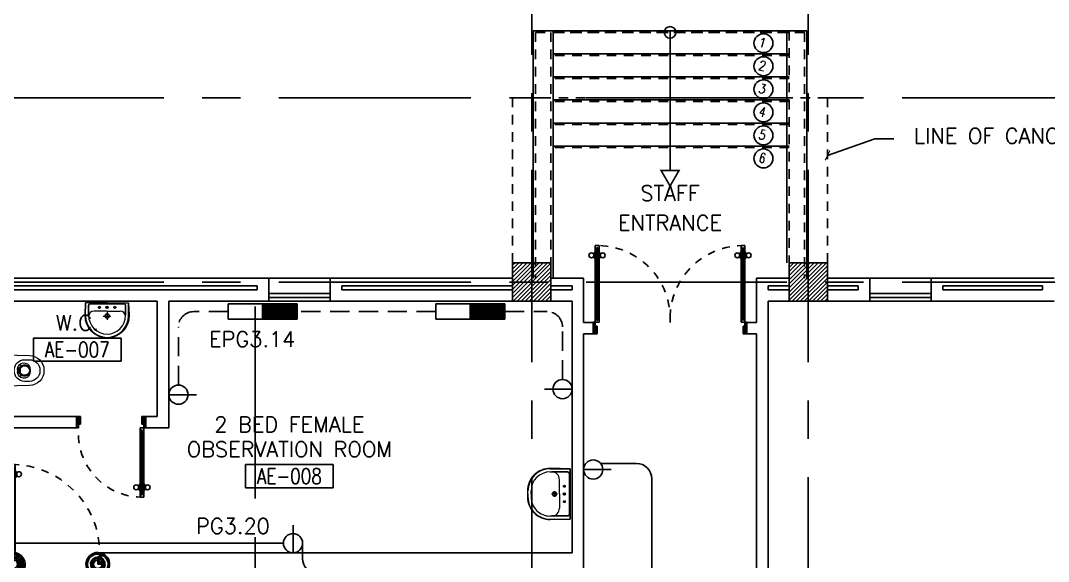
# Model space of a CAD drawing. Extents: x -0.4 to 91.7, y -13.2 to 78.1.
# Drawn here: x 60.99 to 74.37, y 60.93 to 67.97 of the extents above; entities that cross this region are included whole.
import ezdxf
from ezdxf.enums import TextEntityAlignment as Align

# ---------------------------------------------------------------- set-up
doc = ezdxf.new("R2010")
doc.units = 0
doc.header["$MEASUREMENT"] = 0
doc.header["$PDMODE"] = 3
doc.header["$PDSIZE"] = 0.1
for name, pattern in [('CENTERX2', [4, 2.5, -0.5, 0.5, -0.5]), ('DASHED', [0.75, 0.5, -0.25]), ('HIDDEN', [0.375, 0.25, -0.125]), ('HIDDEN2', [0.1875, 0.125, -0.0625])]:
    doc.linetypes.add(name, pattern=pattern)
doc.layers.get('0').update_dxf_attribs({"color": 11, "linetype": 'CONTINUOUS'})
doc.layers.get('DEFPOINTS').update_dxf_attribs({"color": 11, "linetype": 'CONTINUOUS'})
for name, color, linetype in [('AX-DIM', 11, 'CONTINUOUS'), ('AXES', 11, 'CENTERX2'), ('CANOPY-LN', 11, 'CONTINUOUS'), ('COL', 11, 'CONTINUOUS'), ('DOOR', 11, 'CONTINUOUS'), ('DOOR-DIM', 11, 'CONTINUOUS'), ('E-CLINE', 4, 'CONTINUOUS'), ('E-HLINE', 4, 'HIDDEN'), ('E-SOCKETS', 4, 'CONTINUOUS'), ('E-TEXT', 4, 'CONTINUOUS'), ('FIX', 11, 'CONTINUOUS'), ('HAT', 11, 'CONTINUOUS'), ('INSUL', 11, 'CONTINUOUS'), ('RM-BOX', 11, 'CONTINUOUS'), ('RM-NAME', 11, 'CONTINUOUS'), ('RM-NO', 11, 'CONTINUOUS'), ('STR', 11, 'CONTINUOUS'), ('WALL', 11, 'CONTINUOUS'), ('WIN', 11, 'CONTINUOUS')]:
    doc.layers.add(name, color=color, linetype=linetype)
doc.styles.add('ROMANS', font='ROMANS.shx', dxfattribs={"width": 0.6})
doc.dimstyles.new('STANDARD in', dxfattribs={"dimtxt": 0.2, "dimasz": 0.1, "dimexe": 0.07, "dimexo": 0.05, "dimgap": 0.1, "dimtad": 1, "dimdec": 0, "dimlfac": 1000, "dimzin": 0, "dimdsep": 46, "dimtxsty": 'ROMANS', "dimblk": 'ARCHTICK', "dimcen": 0.05, "dimdle": 0.05, "dimclrd": 7, "dimclre": 7, "dimclrt": 2, "dimadec": 0, "dimazin": 0, "dimtfac": 1, "dimtdec": 0, "dimtmove": 2, "dimatfit": 3, "dimldrblk": 'ARCHTICK', "dimfxl": 0, "dimtolj": 1, "dimtzin": 0, "dimarcsym": 0})

# ---------------------------------------------------------------- blocks, each defined once
blk = doc.blocks.new('A$C010A25D0')
at = {"layer": 'DOOR', "color": 0, "linetype": 'ByBlock'}
for p, q in [((0, 2031), (0, 1981)), ((0, 1981), (0, 2031)), ((50, 2031), (0, 2031)), ((30, 2014), (30, 1998)), ((50, 2014), (30, 2014)), ((50, 2031), (50, 2014)), ((83, 2031), (83, 2038)), ((173, 2038), (83, 2038)), ((95, 2038), (95, 2047)), ((95, 2047), (160, 2047)), ((95, 2038), (160, 2038)), ((160, 2038), (160, 2047)), ((173, 2031), (173, 2038)), ((950, 2014), (950, 2031)), ((950, 2031), (1000, 2031)), ((970, 2014), (950, 2014)), ((970, 1998), (970, 2014)), ((1000, 2056), (1000, 2031)), ((1000, 2056), (1150, 2056)), ((1000, 1981), (1000, 2031)), ((1000, 2031), (1050, 2031)), ((1050, 2031), (1050, 2006)), ((1150, 2006), (1150, 2056)), ((50, 1981), (0, 1981)), ((50, 1998), (30, 1998)), ((50, 1998), (50, 1981)), ((83, 1981), (83, 1974)), ((173, 1974), (83, 1974)), ((95, 1974), (95, 1965)), ((95, 1974), (160, 1974)), ((95, 1965), (160, 1965)), ((160, 1974), (160, 1965)), ((173, 1981), (173, 1974)), ((950, 1981), (950, 1998)), ((950, 1998), (970, 1998)), ((1000, 1981), (950, 1981)), ((1050, 2006), (1150, 2006)), ((173, 138), (83, 138)), ((83, 131), (83, 138)), ((95, 147), (160, 147)), ((95, 138), (95, 147)), ((95, 138), (160, 138)), ((160, 138), (160, 147)), ((173, 131), (173, 138)), ((50, 131), (0, 131)), ((0, 131), (0, 81)), ((0, 81), (0, 131)), ((50, 81), (0, 81)), ((50, 114), (30, 114)), ((30, 98), (30, 114)), ((50, 98), (30, 98)), ((50, 114), (50, 131)), ((50, 81), (50, 98)), ((83, 81), (83, 74)), ((173, 74), (83, 74)), ((95, 74), (160, 74)), ((95, 74), (95, 65)), ((95, 65), (160, 65)), ((160, 74), (160, 65)), ((173, 81), (173, 74)), ((1000, 131), (950, 131)), ((950, 131), (950, 114)), ((950, 114), (970, 114)), ((970, 98), (950, 98)), ((950, 98), (950, 81)), ((950, 81), (1000, 81)), ((970, 114), (970, 98)), ((1000, 131), (1000, 81)), ((1000, 56), (1000, 81)), ((1000, 81), (1050, 81)), ((1000, 56), (1150, 56)), ((1050, 81), (1050, 106)), ((1050, 106), (1150, 106)), ((1150, 106), (1150, 56))]:
    blk.add_line(p, q, dxfattribs=at)
at = {"layer": 'DOOR', "linetype": 'ByBlock'}
for p, q in [((950, 2031), (50, 2031)), ((950, 2014), (50, 2014)), ((950, 1998), (50, 1998)), ((50, 1981), (950, 1981)), ((50, 131), (950, 131)), ((950, 114), (50, 114)), ((950, 98), (50, 98)), ((950, 81), (50, 81)), ((1150, 56), (1000, 56))]:
    blk.add_line(p, q, dxfattribs=at)
at = {"layer": 'DOOR', "color": 9, "linetype": 'ByBlock'}
for p, q in [((1150, 2006), (1037, 2056)), ((1150, 2006), (1050, 2019)), ((1150, 2006), (1110, 2056)), ((1150, 106), (1037, 56)), ((1150, 106), (1050, 93)), ((1150, 106), (1110, 56))]:
    blk.add_line(p, q, dxfattribs=at)
at = {"layer": 'DOOR', "color": 0, "linetype": 'ByBlock'}
for centre in [(128, 2079), (128, 1932), (128, 179), (128, 32)]:
    blk.add_circle(centre, 32.4, dxfattribs=at)
at = {"layer": 'DOOR', "linetype": 'HIDDEN', "ltscale": 0.5}
for centre, start, end in [((951, 2006), 178.494, 272.9568), ((951, 106), 87.0432, 181.506)]:
    blk.add_arc(centre, 951, start, end, dxfattribs=at)
at = {"layer": 'DOOR', "color": 9, "linetype": 'ByBlock'}
for centre, radius, start, end in [((1150, 2006), 154, 161.1053, 166.2858), ((1150, 2006), 134, 158.1598, 169.28), ((1150, 2006), 114, 154.0838, 167.3774), ((1150, 2006), 94.4, 148.0182, 180), ((1150, 2006), 74.4, 137.7764, 180), ((1150, 2006), 54.4, 113.2074, 180), ((1150, 2006), 34.4, 90, 180), ((1150, 2006), 14.4, 90, 180), ((1150, 106), 154, 193.7142, 198.8947), ((1150, 106), 134, 190.72, 201.8402), ((1150, 106), 114, 192.6226, 205.9162), ((1150, 106), 94.4, 180, 211.9818), ((1150, 106), 74.4, 180, 222.2236), ((1150, 106), 54.4, 180, 246.7926), ((1150, 106), 34.4, 180, 270), ((1150, 106), 14.4, 180, 270)]:
    blk.add_arc(centre, radius, start, end, dxfattribs=at)
at = {"layer": 'WALL'}
blk.add_line((1000, 56), (1150, 56), dxfattribs=at)
blk = doc.blocks.new('*X44')
at = {"color": 0}
for p, q in [((80579, 69548), (81032, 70001)), ((80579, 69601), (80979, 70001)), ((80579, 69654), (80926, 70001)), ((80579, 69707), (80873, 70001)), ((80579, 69760), (80820, 70001)), ((80579, 69814), (80767, 70001)), ((80579, 69867), (80714, 70001)), ((80579, 69920), (80661, 70001)), ((80579, 69973), (80608, 70001)), ((80585, 69501), (81079, 69995)), ((80638, 69501), (81079, 69942)), ((80691, 69501), (81079, 69889)), ((80744, 69501), (81079, 69836)), ((80797, 69501), (81079, 69783)), ((80850, 69501), (81079, 69730)), ((80903, 69501), (81079, 69677)), ((80956, 69501), (81079, 69624)), ((81009, 69501), (81079, 69571)), ((81062, 69501), (81079, 69518))]:
    blk.add_line(p, q, dxfattribs=at)
blk = doc.blocks.new('*X66')
at = {"color": 0}
for p, q in [((196689, 69515), (197174, 70001)), ((196689, 69568), (197121, 70001)), ((196689, 69621), (197068, 70001)), ((196689, 69675), (197015, 70001)), ((196689, 69728), (196962, 70001)), ((196689, 69781), (196909, 70001)), ((196689, 69834), (196856, 70001)), ((196689, 69887), (196803, 70001)), ((196689, 69940), (196750, 70001)), ((196689, 69993), (196697, 70001)), ((196727, 69501), (197189, 69962)), ((196780, 69501), (197189, 69909)), ((196833, 69501), (197189, 69856)), ((196886, 69501), (197189, 69803)), ((196939, 69501), (197189, 69750)), ((196992, 69501), (197189, 69697)), ((197045, 69501), (197189, 69644)), ((197098, 69501), (197189, 69591)), ((197151, 69501), (197189, 69538))]:
    blk.add_line(p, q, dxfattribs=at)
blk = doc.blocks.new('_ARCHTICK')
at = {"color": 0, "linetype": 'ByBlock', "const_width": 0.15}
blk.add_lwpolyline([(-0.5, -0.5), (0.5, 0.5)], dxfattribs=at)
blk = doc.blocks.new('*D137')
at = {"layer": 'AX-DIM', "color": 7, "lineweight": -2}
for p, q in [((10.901, 76.813), (86.317, 76.813)), ((10.951, 64.685), (10.951, 76.883)), ((86.267, 75.443), (86.267, 76.883))]:
    blk.add_line(p, q, dxfattribs=at)
at = {"layer": 'DEFPOINTS', "color": 0}
for p in [(86.267, 76.813), (86.267, 75.393), (10.951, 64.635)]:
    blk.add_point(p, dxfattribs=at)
at = {"layer": 'AX-DIM', "color": 7, "lineweight": -2, "xscale": 0.1, "yscale": 0.1, "zscale": 0.1, "rotation": 180}
blk.add_blockref('_ARCHTICK', (10.951, 76.813), dxfattribs=at)
at = {"layer": 'AX-DIM', "color": 7, "lineweight": -2, "xscale": 0.1, "yscale": 0.1, "zscale": 0.1}
blk.add_blockref('_ARCHTICK', (86.267, 76.813), dxfattribs=at)
at = {"layer": 'AX-DIM', "color": 2, "insert": (48.609, 77.013), "char_height": 0.2, "attachment_point": 5, "style": 'ROMANS'}
blk.add_mtext('\\A1;75316', dxfattribs=at)
blk = doc.blocks.new('RM1')
at = {"layer": 'RM-BOX'}
blk.add_lwpolyline([(570, -200), (-570, -200), (-570, -500), (570, -500)], close=True, dxfattribs=at)
at = {"layer": 'RM-NAME', "style": 'ROMANS'}
for tag, p in [('ROOMNAME1', (0, 324)), ('ROOMNAME2', (0, 0))]:
    blk.add_attdef(tag, text='', height=200, dxfattribs=at).set_placement(p, align=Align.MIDDLE)
at = {"layer": 'RM-NO', "style": 'ROMANS', "width": 0.8}
blk.add_attdef('ROOMNO', text='', height=200, dxfattribs=at).set_placement((0, -350), align=Align.MIDDLE)
blk = doc.blocks.new('WC1')
at = {"layer": 'FIX', "lineweight": 20}
for p, q in [((35, 204), (-293, 194)), ((-230, 141), (-293, 141)), ((-482, 5), (-482, -5)), ((-429, 5), (-429, -5)), ((-289, 24), (-295, 0)), ((-295, 0), (-289, -24)), ((-150, 76), (-245, 60)), ((-94, 5), (-94, -5)), ((108, 0), (108, 131)), ((108, -131), (108, 0)), ((-245, -60), (-150, -76)), ((-293, -141), (-230, -141)), ((-293, -194), (35, -204)), ((32, -204), (35, -204))]:
    blk.add_line(p, q, dxfattribs=at)
at = {"layer": 'FIX', "linetype": 'Continuous', "lineweight": 20}
blk.add_line((-175, -47), (-175, 45), dxfattribs=at)
at = {"layer": 'FIX', "linetype": 'HIDDEN2', "lineweight": 20, "ltscale": 0.3}
blk.add_circle((0, 0), 49.8, dxfattribs=at)
at = {"layer": 'FIX', "linetype": 'HIDDEN', "lineweight": 20, "ltscale": 0.05}
for centre in [(32, 78), (32, -77)]:
    blk.add_circle(centre, 11.6, dxfattribs=at)
at = {"layer": 'FIX', "lineweight": 20}
for centre, radius, start, end in [((-293, 5), 189, 90, 180), ((-293, 5), 136, 90, 180), ((-230, 5), 136, 360, 90), ((35, 131), 73, 360, 90), ((-228, -7), 68.2, 128.9242, 152.8468), ((-219, -18), 82, 108.496, 128.9242), ((-293, -5), 189, 180, 270), ((-293, -5), 136, 180, 270), ((-228, 7), 68.2, 207.1532, 231.0758), ((-219, 18), 82, 231.0758, 251.504), ((-230, -5), 136, 270, 0), ((35, -131), 73, 270, 0)]:
    blk.add_arc(centre, radius, start, end, dxfattribs=at)
at = {"layer": 'FIX', "linetype": 'Continuous', "lineweight": 20}
for centre, start, end in [((-198, 46), 357.6662, 91.6121), ((-197, -46), 268.3879, 2.3338)]:
    blk.add_arc(centre, 22.3, start, end, dxfattribs=at)
blk = doc.blocks.new('LAV-003')
at = {"layer": 'FIX', "linetype": 'ByBlock'}
blk.add_line((-328, -25), (328, -25), dxfattribs=at)
at = {"layer": 'FIX', "linetype": 'Continuous', "lineweight": 20}
for p, q in [((-328, -285), (-328, -25)), ((328, -285), (328, -25)), ((-288, -285), (-288, -265)), ((0, -165), (-187, -165)), ((0, -165), (187, -165)), ((287, -285), (287, -265)), ((0, -535), (-38, -535)), ((0, -535), (38, -535)), ((0, -575), (-38, -575)), ((0, -575), (38, -575))]:
    blk.add_line(p, q, dxfattribs=at)
at = {"layer": 'FIX', "linetype": 'ByBlock', "ltscale": 0.3}
for p, q in [((-288, -265), (-288, -60)), ((0, -35), (-262, -35)), ((0, -35), (262, -35)), ((287, -265), (287, -60))]:
    blk.add_line(p, q, dxfattribs=at)
at = {"layer": 'FIX', "lineweight": 20}
for p, q in [((-16, -101), (15, -101)), ((0, -85), (0, -116))]:
    blk.add_line(p, q, dxfattribs=at)
at = {"layer": 'FIX', "linetype": 'DASHED', "lineweight": 20, "ltscale": 0.04}
for p, q in [((-36, -230), (37, -230)), ((0, -194), (0, -266))]:
    blk.add_line(p, q, dxfattribs=at)
at = {"layer": 'FIX', "linetype": 'Continuous', "lineweight": 20}
blk.add_lwpolyline([(295, -25), (0, -25), (-328, -25), (-334, -285, 0.414214), (-38, -582), (0, -582), (38, -582, 0.414214), (334, -285), (328, -25), (0, -25)], format="xyb", dxfattribs=at)
at = {"layer": 'FIX', "linetype": 'HIDDEN', "lineweight": 20, "ltscale": 0.05}
for centre in [(-100, -101), (100, -101)]:
    blk.add_circle(centre, 12.4, dxfattribs=at)
at = {"layer": 'FIX', "lineweight": 20}
for centre, radius in [((0, -101), 15.5), ((0, -230), 29.5), ((0, -230), 22.5)]:
    blk.add_circle(centre, radius, dxfattribs=at)
at = {"layer": 'FIX', "linetype": 'ByBlock', "ltscale": 0.3}
for centre, start, end in [((-262, -60), 90, 180), ((262, -60), 0, 90)]:
    blk.add_arc(centre, 25, start, end, dxfattribs=at)
at = {"layer": 'FIX', "linetype": 'Continuous', "lineweight": 20}
for centre, radius, start, end in [((-187, -265), 100, 90, 180), ((187, -265), 100, 0, 90), ((-38, -285), 290, 180, 270), ((-38, -285), 250, 180, 270), ((38, -285), 290, 270, 0), ((38, -285), 250, 270, 0)]:
    blk.add_arc(centre, radius, start, end, dxfattribs=at)
blk = doc.blocks.new('DOOR100')
at = {"layer": 'DOOR', "color": 7, "linetype": 'ByBlock'}
for p, q in [((-91, 1205), (-91, 1140)), ((-82, 1205), (-91, 1205)), ((-82, 1128), (-82, 1218)), ((-75, 1218), (-82, 1218)), ((-82, 1205), (-82, 1140)), ((-75, 1250), (-75, 1300)), ((-75, 1300), (-25, 1300)), ((-25, 1300), (-75, 1300)), ((-58, 1250), (-75, 1250)), ((-58, 1250), (-58, 1270)), ((-42, 1270), (-58, 1270)), ((-42, 1250), (-42, 1270)), ((-25, 1250), (-42, 1250)), ((-25, 1250), (-25, 1300)), ((-25, 1218), (-18, 1218)), ((-18, 1128), (-18, 1218)), ((-18, 1205), (-18, 1140)), ((-18, 1205), (-9, 1205)), ((-9, 1205), (-9, 1140)), ((-82, 1140), (-91, 1140)), ((-75, 1128), (-82, 1128)), ((-25, 1128), (-18, 1128)), ((-18, 1140), (-9, 1140)), ((-1200, 0), (-1200, 150)), ((-1200, 150), (-1175, 150)), ((-1200, 150), (-1200, 0)), ((-1175, 150), (-1175, 100)), ((-75, 200), (-58, 200)), ((-75, 150), (-75, 200)), ((-75, 150), (-25, 150)), ((-58, 200), (-58, 180)), ((-58, 180), (-42, 180)), ((-42, 200), (-25, 200)), ((-42, 180), (-42, 200)), ((-25, 200), (-25, 150)), ((0, 150), (-25, 150)), ((-25, 150), (-25, 100)), ((0, 0), (0, 150)), ((0, 150), (0, 0)), ((-1150, 0), (-1200, 114)), ((-1150, 0), (-1200, 40)), ((-1150, 0), (-1200, 0)), ((-1175, 100), (-1150, 100)), ((-1150, 0), (-1163, 100)), ((-1150, 100), (-1150, 0)), ((-50, 0), (0, 114)), ((-50, 100), (-50, 0)), ((-50, 0), (-37, 100)), ((-25, 100), (-50, 100)), ((-50, 0), (0, 40)), ((-50, 0), (0, 0))]:
    blk.add_line(p, q, dxfattribs=at)
at = {"layer": 'DOOR', "linetype": 'ByBlock'}
for p, q in [((-75, 1250), (-75, 200)), ((-58, 200), (-58, 1250)), ((-42, 200), (-42, 1250)), ((-25, 200), (-25, 1250))]:
    blk.add_line(p, q, dxfattribs=at)
at = {"layer": 'DOOR', "color": 7, "linetype": 'ByBlock'}
for centre in [(-124, 1173), (24, 1173)]:
    blk.add_circle(centre, 32.4, dxfattribs=at)
at = {"layer": 'DOOR', "linetype": 'HIDDEN', "ltscale": 0.5}
blk.add_arc((-25, 150), 1150, 90, 180, dxfattribs=at)
at = {"layer": 'DOOR', "color": 7, "linetype": 'ByBlock'}
for centre, radius, start, end in [((-1150, 0), 154, 103.7142, 108.8947), ((-50, 0), 154, 71.1053, 76.2858), ((-1150, 0), 134, 100.72, 111.8402), ((-1150, 0), 94.4, 90, 121.9818), ((-1150, 0), 74.4, 90, 132.2236), ((-1150, 0), 54.4, 90, 156.7926), ((-1150, 0), 34.4, 90, 180), ((-1150, 0), 14.4, 90, 180), ((-50, 0), 94.4, 58.0182, 90), ((-50, 0), 74.4, 47.7764, 90), ((-50, 0), 54.4, 23.2074, 90), ((-50, 0), 34.4, 0, 90), ((-50, 0), 14.4, 0, 90), ((-50, 0), 134, 68.1598, 79.28), ((-50, 0), 114, 64.0838, 77.3774)]:
    blk.add_arc(centre, radius, start, end, dxfattribs=at)
blk = doc.blocks.new('DOOR90')
at = {"layer": 'DOOR', "color": 7, "linetype": 'ByBlock'}
for p, q in [((-150, 0), (0, 0)), ((-150, 0), (-150, -25)), ((0, -50), (-114, 0)), ((0, -50), (-40, 0)), ((0, -50), (0, 0)), ((-1000, -25), (-1050, -25)), ((-1050, -75), (-1050, -25)), ((-1050, -25), (-1050, -75)), ((-1000, -75), (-1050, -75)), ((-1000, -42), (-1020, -42)), ((-1020, -42), (-1020, -58)), ((-1000, -58), (-1020, -58)), ((-1000, -25), (-1000, -42)), ((-1000, -58), (-1000, -75)), ((-878, -18), (-968, -18)), ((-968, -25), (-968, -18)), ((-968, -75), (-968, -82)), ((-878, -82), (-968, -82)), ((-955, -9), (-890, -9)), ((-955, -18), (-955, -9)), ((-955, -18), (-890, -18)), ((-955, -82), (-890, -82)), ((-955, -82), (-955, -91)), ((-955, -91), (-890, -91)), ((-890, -18), (-890, -9)), ((-890, -82), (-890, -91)), ((-878, -25), (-878, -18)), ((-878, -75), (-878, -82)), ((-200, -25), (-150, -25)), ((-200, -42), (-200, -25)), ((-180, -42), (-200, -42)), ((-200, -58), (-180, -58)), ((-200, -75), (-200, -58)), ((-150, -75), (-200, -75)), ((-180, -58), (-180, -42)), ((-150, -25), (-100, -25)), ((-150, -75), (-150, -25)), ((-100, -25), (-100, -50)), ((0, -50), (-100, -37)), ((-100, -50), (0, -50)), ((-150, -875), (-100, -875)), ((-150, -900), (-150, -875)), ((-150, -900), (0, -900)), ((0, -900), (-150, -900)), ((0, -850), (-114, -900)), ((-100, -875), (-100, -850)), ((0, -850), (-100, -863)), ((-100, -850), (0, -850)), ((0, -850), (-40, -900)), ((0, -850), (0, -900))]:
    blk.add_line(p, q, dxfattribs=at)
at = {"layer": 'DOOR', "linetype": 'ByBlock'}
for p, q in [((-200, -25), (-1000, -25)), ((-200, -42), (-1000, -42)), ((-200, -58), (-1000, -58)), ((-1000, -75), (-200, -75))]:
    blk.add_line(p, q, dxfattribs=at)
at = {"layer": 'DOOR', "color": 7, "linetype": 'ByBlock'}
for centre in [(-923, 24), (-923, -124)]:
    blk.add_circle(centre, 32.4, dxfattribs=at)
for centre, radius, start, end in [((0, -50), 154, 161.1053, 166.2858), ((0, -50), 94.4, 148.0182, 180), ((0, -50), 134, 158.1598, 169.28), ((0, -50), 114, 154.0838, 167.3774), ((0, -50), 74.4, 137.7764, 180), ((0, -50), 54.4, 113.2074, 180), ((0, -50), 34.4, 90, 180), ((0, -50), 14.4, 90, 180), ((0, -850), 154, 193.7142, 198.8947), ((0, -850), 134, 190.72, 201.8402), ((0, -850), 94.4, 180, 211.9818), ((0, -850), 74.4, 180, 222.2236), ((0, -850), 54.4, 180, 246.7926), ((0, -850), 34.4, 180, 270), ((0, -850), 14.4, 180, 270)]:
    blk.add_arc(centre, radius, start, end, dxfattribs=at)
at = {"layer": 'DOOR', "linetype": 'HIDDEN', "ltscale": 0.5}
blk.add_arc((-222, -50), 828, 178.2701, 275.003, dxfattribs=at)
blk = doc.blocks.new('BHU')
at = {"color": 8}
for p, q in [((0, -311), (145, 1)), ((0, -340), (159, 1)), ((0, -370), (173, 1)), ((0, -399), (187, 1)), ((0, -281), (132, 1)), ((0, -251), (118, 1)), ((0, -15), (7, 1)), ((0, -44), (21, 1)), ((0, -74), (35, 1)), ((0, -104), (49, 1)), ((0, -133), (63, 1)), ((0, -163), (76, 1)), ((0, -192), (90, 1)), ((0, -222), (104, 1)), ((0, -429), (199, -1)), ((4, -450), (199, -31)), ((18, -450), (199, -61)), ((32, -450), (199, -90)), ((45, -450), (199, -120)), ((59, -450), (199, -149)), ((73, -450), (199, -179)), ((87, -450), (199, -208)), ((101, -450), (199, -238)), ((114, -450), (199, -268)), ((128, -450), (199, -297)), ((142, -450), (199, -327)), ((156, -450), (199, -356)), ((169, -450), (199, -386)), ((183, -450), (199, -416)), ((197, -450), (199, -445))]:
    blk.add_line(p, q, dxfattribs=at)
at = {"layer": 'E-SOCKETS'}
for p, q in [((0, 450), (199, 450)), ((0, -450), (0, 450)), ((199, 450), (199, -450))]:
    blk.add_line(p, q, dxfattribs=at)
at = {"layer": 'E-SOCKETS', "color": 4}
for p, q in [((0, 1), (199, 1)), ((0, -450), (199, -450))]:
    blk.add_line(p, q, dxfattribs=at)

msp = doc.modelspace()

# ---------------------------------------------------------------- linework, layer by layer
at = {"layer": 'AXES'}
for p, q in [((67.6414, -12.4715), (67.6414, 77.3632)), ((71.2414, -12.4715), (71.2414, 77.3632)), ((0.35, 66.97), (69.4414, 66.97)), ((90.9611, 66.97), (69.4414, 66.97)), ((0.35, 64.57), (69.4414, 64.57)), ((90.9611, 64.57), (69.4414, 64.57)), ((64.0414, 5.75), (64.0414, 64.32))]:
    msp.add_line(p, q, dxfattribs=at)
at = {"layer": 'CANOPY-LN', "linetype": 'HIDDEN2'}
for p, q in [((67.3914, 66.97), (67.3914, 64.82)), ((71.4914, 66.97), (67.3914, 66.97)), ((71.4914, 66.97), (71.4914, 64.82))]:
    msp.add_line(p, q, dxfattribs=at)
at = {"layer": 'COL'}
for points in [[(67.3914, 64.32), (67.3914, 64.82), (67.8914, 64.82), (67.8914, 64.32)], [(70.9914, 64.32), (70.9914, 64.82), (71.4914, 64.82), (71.4914, 64.32)]]:
    msp.add_lwpolyline(points, close=True, dxfattribs=at)
at = {"layer": 'E-CLINE', "color": 4}
for p, q in [((68.5378, 62.2085), (69.0041, 62.2085)), ((69.2041, 62.0085), (69.2041, 50.7479)), ((64.408, 61.17), (58.5423, 61.17))]:
    msp.add_line(p, q, dxfattribs=at)
at = {"layer": 'E-CLINE'}
msp.add_line((64.658, 61.17), (64.658, 60.97), dxfattribs=at)
at = {"layer": 'E-CLINE', "color": 4}
msp.add_arc((69.0041, 62.0085), 0.2, 0, 90, dxfattribs=at)
at = {"layer": 'E-CLINE'}
msp.add_arc((64.858, 60.97), 0.2, 180, 270, dxfattribs=at)
at = {"layer": 'E-HLINE', "color": 4}
for p, q in [((63.6873, 64.1849), (63.2414, 64.1849)), ((66.3912, 64.1849), (64.5873, 64.1849)), ((67.2912, 64.1849), (67.8414, 64.1849)), ((63.0414, 63.2285), (63.0414, 63.9849)), ((68.0414, 63.3012), (68.0414, 63.9849))]:
    msp.add_line(p, q, dxfattribs=at)
for centre, start, end in [((63.2414, 63.9849), 90, 180), ((67.8414, 63.9849), 0, 90)]:
    msp.add_arc(centre, 0.2, start, end, dxfattribs=at)
at = {"layer": 'E-SOCKETS'}
for p, q in [((68.1664, 63.1762), (67.8081, 63.1762)), ((62.9164, 63.1035), (63.2748, 63.1035)), ((68.3164, 62.1289), (68.6748, 62.1289)), ((64.533, 61.045), (64.533, 61.4033))]:
    msp.add_line(p, q, dxfattribs=at)
for centre in [(68.0414, 63.1762), (63.0414, 63.1035), (68.4414, 62.1289), (64.533, 61.17)]:
    msp.add_circle(centre, 0.125, dxfattribs=at)
at = {"layer": 'FIX', "color": 32, "linetype": 'ByBlock', "ltscale": 0.3}
for p, q in [((61.8257, 64.137), (61.8327, 64.297)), ((61.8727, 64.137), (61.8727, 64.262)), ((62.1127, 64.287), (61.8977, 64.287)), ((62.1127, 64.287), (62.3277, 64.287)), ((62.3527, 64.137), (62.3527, 64.262)), ((62.3997, 64.137), (62.3927, 64.297))]:
    msp.add_line(p, q, dxfattribs=at)
at = {"layer": 'FIX', "linetype": 'Continuous', "lineweight": 20}
for p, q in [((61.8327, 64.137), (61.8327, 64.297)), ((62.1127, 64.297), (61.8327, 64.297)), ((62.1127, 64.297), (61.8654, 64.297)), ((62.1127, 64.297), (62.3927, 64.297)), ((62.1127, 64.297), (62.36, 64.297)), ((62.3927, 64.137), (62.3927, 64.297)), ((62.1127, 64.192), (61.9427, 64.192)), ((62.1127, 64.192), (62.2827, 64.192))]:
    msp.add_line(p, q, dxfattribs=at)
at = {"layer": 'FIX', "color": 32, "lineweight": 20}
for p, q in [((62.0971, 64.2395), (62.1282, 64.2395)), ((62.1127, 64.255), (62.1127, 64.224))]:
    msp.add_line(p, q, dxfattribs=at)
at = {"layer": 'FIX', "color": 32, "linetype": 'DASHED', "lineweight": 20, "ltscale": 0.05}
for p, q in [((62.0631, 64.127), (62.1631, 64.127)), ((62.1131, 64.177), (62.1131, 64.077)), ((62.1131, 64.177), (62.1131, 64.077))]:
    msp.add_line(p, q, dxfattribs=at)
at = {"layer": 'FIX', "color": 32, "linetype": 'HIDDEN', "lineweight": 20, "ltscale": 0.05}
for centre in [(62.0127, 64.2395), (62.2127, 64.2395)]:
    msp.add_circle(centre, 0.0124, dxfattribs=at)
at = {"layer": 'FIX', "lineweight": 20}
for centre, radius in [((62.1127, 64.2395), 0.0155), ((62.1131, 64.127), 0.0295), ((62.1131, 64.127), 0.0225)]:
    msp.add_circle(centre, radius, dxfattribs=at)
at = {"layer": 'FIX', "color": 32, "linetype": 'ByBlock', "ltscale": 0.3}
for centre, radius, start, end in [((61.8977, 64.262), 0.025, 90, 180), ((62.3277, 64.262), 0.025, 0, 90), ((62.1178, 64.135), 0.2921, 179.60965, 269.00362), ((62.1076, 64.135), 0.2921, 270.99638, 0.39035)]:
    msp.add_arc(centre, radius, start, end, dxfattribs=at)
at = {"layer": 'FIX', "linetype": 'Continuous', "lineweight": 20}
for centre, radius, start, end in [((62.1178, 64.135), 0.2851, 179.60002, 268.97983), ((61.9427, 64.122), 0.07, 90, 180), ((62.1177, 64.135), 0.2451, 179.53434, 268.81866), ((62.1076, 64.135), 0.2851, 271.02017, 0.39998), ((62.1076, 64.135), 0.2451, 271.18134, 0.46566), ((62.2827, 64.122), 0.07, 0, 90)]:
    msp.add_arc(centre, radius, start, end, dxfattribs=at)
at = {"layer": 'INSUL'}
for p, q in [((60.6914, 64.52), (62.7914, 64.52)), ((64.0664, 64.52), (62.7914, 64.52)), ((64.0664, 64.52), (64.0664, 64.47)), ((67.3914, 64.52), (65.1664, 64.52)), ((65.1664, 64.52), (65.1664, 64.47)), ((67.8914, 64.52), (68.1664, 64.52)), ((67.8914, 64.52), (68.1664, 64.52)), ((67.8914, 64.52), (68.1664, 64.52)), ((68.1664, 64.47), (68.1664, 64.52)), ((68.1664, 64.47), (68.1664, 64.52)), ((68.1664, 64.47), (68.1664, 64.52)), ((68.1664, 64.47), (68.1664, 64.52)), ((70.7164, 64.47), (70.7164, 64.52)), ((70.7164, 64.52), (70.9914, 64.52)), ((70.7164, 64.52), (70.9914, 64.52)), ((70.7164, 64.47), (70.7164, 64.52)), ((70.7164, 64.47), (70.7164, 64.52)), ((71.4914, 64.52), (71.8914, 64.52)), ((71.8414, 64.52), (71.4914, 64.52)), ((71.8914, 64.52), (71.8914, 64.47)), ((72.9914, 64.52), (74.2914, 64.52)), ((72.9914, 64.52), (72.9914, 64.47)), ((74.2914, 64.52), (74.2914, 64.47)), ((60.6914, 64.47), (62.7914, 64.47)), ((64.0664, 64.47), (62.7914, 64.47)), ((67.3914, 64.47), (65.1664, 64.47)), ((67.8914, 64.47), (68.1664, 64.47)), ((67.8914, 64.47), (68.1664, 64.47)), ((67.8914, 64.47), (68.1664, 64.47)), ((70.7164, 64.47), (70.9914, 64.47)), ((70.7164, 64.47), (70.9914, 64.47)), ((71.4914, 64.47), (71.8914, 64.47)), ((71.8414, 64.47), (71.4914, 64.47)), ((72.9914, 64.47), (74.2914, 64.47))]:
    msp.add_line(p, q, dxfattribs=at)
at = {"layer": 'STR'}
for p, q in [((67.6614, 67.84), (67.6614, 64.62)), ((71.2214, 67.84), (67.6614, 67.84)), ((67.9214, 67.84), (67.9214, 64.62)), ((70.9914, 67.84), (67.9214, 67.84)), ((69.4414, 67.84), (69.4414, 66.02)), ((70.9614, 67.84), (70.9614, 64.82)), ((71.2214, 67.84), (71.2214, 64.62)), ((70.9914, 67.54), (67.9214, 67.54)), ((70.9914, 67.54), (67.9214, 67.54)), ((70.9914, 67.24), (67.9214, 67.24)), ((70.9914, 67.24), (67.9214, 67.24)), ((70.9914, 66.94), (67.9214, 66.94)), ((70.9914, 66.94), (67.9214, 66.94)), ((70.9914, 66.64), (67.9214, 66.64)), ((70.9914, 66.64), (67.9214, 66.64)), ((70.9914, 66.34), (67.9214, 66.34)), ((70.9914, 66.34), (67.9214, 66.34))]:
    msp.add_line(p, q, dxfattribs=at)
at = {"layer": 'STR', "linetype": 'HIDDEN2'}
for p, q in [((67.6914, 67.82), (67.6914, 64.62)), ((71.1914, 67.82), (67.6914, 67.82)), ((67.8914, 67.82), (67.8914, 64.82)), ((70.9914, 67.82), (67.8914, 67.82)), ((70.9914, 67.84), (70.9914, 64.82)), ((71.1914, 67.82), (71.1914, 64.62)), ((70.9914, 67.52), (67.8914, 67.52)), ((70.9914, 67.52), (67.8914, 67.52)), ((70.9914, 67.22), (67.8914, 67.22)), ((70.9914, 67.22), (67.8914, 67.22)), ((70.9914, 66.92), (67.8914, 66.92)), ((70.9914, 66.92), (67.8914, 66.92)), ((70.9914, 66.62), (67.8914, 66.62)), ((70.9914, 66.62), (67.8914, 66.62)), ((70.9914, 66.32), (67.8914, 66.32)), ((70.9914, 66.32), (67.8914, 66.32))]:
    msp.add_line(p, q, dxfattribs=at)
at = {"layer": 'STR', "color": 2, "linetype": 'HIDDEN2'}
for p, q in [((67.3914, 66.97), (67.3914, 64.82)), ((71.4914, 66.97), (71.4914, 64.82))]:
    msp.add_line(p, q, dxfattribs=at)
at = {"layer": 'STR', "const_width": 0.0215}
msp.add_lwpolyline([(69.5569, 66.02), (69.326, 66.02), (69.4414, 65.82)], close=True, dxfattribs=at)
msp.add_lwpolyline([(69.5569, 66.02), (69.326, 66.02), (69.4414, 65.82)], close=True, dxfattribs=at)
msp.add_lwpolyline([(69.5569, 66.02), (69.326, 66.02), (69.4414, 65.82)], close=True, dxfattribs=at)
msp.add_lwpolyline([(69.5569, 66.02), (69.326, 66.02), (69.4414, 65.82)], close=True, dxfattribs=at)
at = {"layer": 'STR'}
msp.add_circle((69.4414, 67.82), 0.075, dxfattribs=at)
msp.add_circle((69.4414, 67.82), 0.075, dxfattribs=at)
at = {"layer": 'STR', "color": 11}
for centre in [(70.6572, 67.6793), (70.6572, 67.3792), (70.6572, 67.0792), (70.6572, 66.7793), (70.6572, 66.4792), (70.6572, 66.1792)]:
    msp.add_circle(centre, 0.1232, dxfattribs=at)
at = {"layer": 'WALL'}
for p, q in [((60.6914, 64.62), (62.9414, 64.62)), ((64.2164, 64.62), (62.9414, 64.62)), ((64.2164, 64.62), (64.2164, 64.32)), ((64.2164, 64.62), (64.2164, 64.32)), ((67.3914, 64.62), (65.0164, 64.62)), ((65.0164, 64.62), (65.0164, 64.32)), ((65.0164, 64.62), (65.0164, 64.32)), ((67.8914, 64.62), (68.3164, 64.62)), ((67.8914, 64.62), (68.3164, 64.62)), ((67.8914, 64.62), (68.3164, 64.62)), ((68.3164, 64.62), (68.3164, 64.045)), ((68.3164, 64.62), (68.3164, 64.045)), ((70.5664, 64.62), (70.9914, 64.62)), ((70.5664, 64.62), (70.5664, 64.045)), ((70.5664, 64.62), (70.5664, 64.045)), ((70.5664, 64.62), (70.9914, 64.62)), ((70.5664, 64.62), (70.5664, 64.045)), ((71.4914, 64.62), (72.0414, 64.62)), ((72.0414, 64.62), (72.0414, 64.32)), ((72.8414, 64.62), (74.4414, 64.62)), ((72.8414, 64.62), (72.8414, 64.32)), ((60.6914, 64.32), (62.7664, 64.32)), ((62.7664, 64.32), (62.7664, 62.82)), ((64.2164, 64.32), (62.9164, 64.32)), ((62.9164, 64.32), (62.9164, 62.67)), ((67.3914, 64.32), (65.0164, 64.32)), ((68.1664, 64.32), (67.8914, 64.32)), ((68.1664, 64.32), (67.8914, 64.32)), ((68.1664, 64.32), (67.8914, 64.32)), ((68.1664, 64.32), (68.1664, 61.045)), ((68.1664, 64.32), (68.1664, 61.045)), ((68.1664, 64.32), (68.1664, 61.045)), ((70.7164, 64.32), (70.7164, 57.62)), ((70.7164, 64.32), (70.9914, 64.32)), ((70.7164, 64.32), (70.9914, 64.32)), ((71.4914, 64.32), (72.0414, 64.32)), ((72.8414, 64.32), (74.4414, 64.32)), ((68.3164, 64.045), (68.4414, 64.045)), ((68.3164, 64.045), (68.4414, 64.045)), ((68.3164, 64.045), (68.4414, 64.045)), ((68.4414, 64.045), (68.4414, 63.895)), ((68.4414, 64.045), (68.4414, 63.895)), ((68.4414, 64.045), (68.4414, 63.895)), ((68.4414, 64.045), (68.4414, 63.895)), ((70.4414, 64.045), (70.4414, 63.895)), ((70.4414, 64.045), (70.5664, 64.045)), ((70.4414, 64.045), (70.5664, 64.045)), ((70.4414, 64.045), (70.4414, 63.895)), ((70.4414, 64.045), (70.4414, 63.895)), ((70.4414, 64.045), (70.4414, 63.895)), ((68.3164, 63.895), (68.3164, 47.845)), ((68.3164, 63.895), (68.3164, 47.845)), ((68.3164, 63.895), (68.4414, 63.895)), ((68.3164, 63.895), (68.4414, 63.895)), ((68.3164, 63.895), (68.3164, 47.845)), ((68.3164, 63.895), (68.4414, 63.895)), ((70.4414, 63.895), (70.5664, 63.895)), ((70.4414, 63.895), (70.5664, 63.895)), ((70.5664, 63.895), (70.5664, 54.895)), ((70.5664, 63.895), (70.5664, 54.895)), ((68.3164, 63.5391), (68.3164, 47.845)), ((60.6914, 62.82), (61.7164, 62.82)), ((61.2809, 62.82), (61.1309, 62.82)), ((61.7164, 62.82), (61.7164, 62.67)), ((61.7164, 62.6685), (61.7164, 62.82)), ((62.7664, 62.82), (62.6164, 62.82)), ((62.6164, 62.82), (62.7664, 62.82)), ((62.6164, 62.82), (62.6164, 62.67)), ((62.6164, 62.82), (62.6164, 62.67)), ((60.6914, 62.67), (61.2809, 62.67)), ((61.7164, 62.67), (61.1309, 62.67)), ((62.9164, 62.67), (62.6164, 62.67)), ((62.6164, 62.67), (62.7664, 62.67)), ((62.0414, 61.045), (68.1664, 61.045)), ((62.0414, 61.045), (62.0414, 60.895)), ((67.0414, 61.045), (68.1664, 61.045))]:
    msp.add_line(p, q, dxfattribs=at)
at = {"layer": 'WIN'}
for p, q in [((65.0164, 64.62), (64.2164, 64.62)), ((72.0414, 64.62), (72.8414, 64.62)), ((65.0164, 64.42), (64.2164, 64.42)), ((65.0164, 64.42), (64.2164, 64.42)), ((65.0164, 64.37), (64.2164, 64.37)), ((72.0414, 64.42), (72.8414, 64.42)), ((72.0414, 64.37), (72.8414, 64.37)), ((65.0164, 64.32), (64.2164, 64.32)), ((72.0414, 64.32), (72.8414, 64.32))]:
    msp.add_line(p, q, dxfattribs=at)

# ---------------------------------------------------------------- block references
at = {"layer": 'DOOR', "color": 0, "xscale": 0.0009999999892897904, "yscale": 0.0009999999892897904, "zscale": 0.001, "rotation": 270}
msp.add_blockref('A$C010A25D0', (68.3855, 65.0453), dxfattribs=at)
at = {"layer": 'DOOR', "xscale": -0.001000000047497451, "yscale": 0.0009999999892897904, "zscale": 0.001}
msp.add_blockref('DOOR100', (60.8414, 60.895), dxfattribs=at)
at = {"layer": 'DOOR-DIM', "xscale": -0.0009999999892897904, "yscale": 0.0009999999892897904, "zscale": 0.001, "rotation": 270}
msp.add_blockref('DOOR90', (62.6164, 62.82), dxfattribs=at)
at = {"layer": 'E-CLINE', "xscale": 0.0009999999892897904, "yscale": 0.0009999999892897904, "zscale": 0.001, "rotation": 90}
for p in [(64.1373, 64.0852), (66.8412, 64.0852)]:
    msp.add_blockref('BHU', p, dxfattribs=at)
at = {"layer": 'HAT', "xscale": 0.001000000047497451, "yscale": 0.0009999999892897904, "zscale": 0.001}
for name, p in [('*X44', (-13.1878, -5.181)), ('*X66', (-125.6971, -5.181))]:
    msp.add_blockref(name, p, dxfattribs=at)
for p, values in [((61.7247, 64.0398), {'ROOMNO': 'AE-007', 'ROOMNAME2': 'W.C.'}), ((64.4863, 62.3924), {'ROOMNO': 'AE-008', 'ROOMNAME2': 'OBSERVATION ROOM', 'ROOMNAME1': '2 BED FEMALE'})]:
    msp.add_blockref('RM1', p, dxfattribs=at).add_auto_attribs(values)
at = {"layer": 'WALL', "xscale": -0.001000000047497451, "yscale": 0.0009999999892897904, "zscale": 0.001}
msp.add_blockref('WC1', (60.8092, 63.418), dxfattribs=at)
at = {"layer": 'WALL', "xscale": 0.0009999999892897904, "yscale": 0.0009999999892897904, "zscale": 0.001, "rotation": 270}
msp.add_blockref('LAV-003', (68.1664, 61.8111), dxfattribs=at)

# ---------------------------------------------------------------- texts
at = {"layer": 'CANOPY-LN', "color": 4, "style": 'ROMANS'}
msp.add_text('LINE OF CANOPY', height=0.2, dxfattribs=at).set_placement((73.7305, 66.4722), align=Align.MIDDLE)
at = {"layer": 'E-TEXT', "style": 'ROMANS'}
for s, p in [('EPG3.14', (63.44, 63.7256)), ('PG3.20', (63.2711, 61.2938))]:
    msp.add_text(s, height=0.2, dxfattribs=at).set_placement(p)
at = {"layer": 'RM-NAME', "style": 'ROMANS'}
for s, p in [('STAFF', (69.4414, 65.7257)), ('ENTRANCE', (69.4414, 65.3401))]:
    msp.add_text(s, height=0.2, dxfattribs=at).set_placement(p, align=Align.MIDDLE)
at = {"layer": 'STR', "color": 9, "style": 'ROMANS', "width": 0.8}
for s, p in [('1', (70.6442, 67.6857)), ('2', (70.6442, 67.3857)), ('3', (70.6442, 67.0856)), ('4', (70.6442, 66.7857)), ('5', (70.6442, 66.4857)), ('6', (70.6442, 66.1856))]:
    msp.add_text(s, height=0.125, rotation=345, dxfattribs=at).set_placement(p, align=Align.MIDDLE)

# ---------------------------------------------------------------- dimensions: what is measured, and where the dimension line sits
at = {"layer": 'AX-DIM'}
dim = msp.add_linear_dim(base=(86.2675, 76.813), p1=(10.9514, 64.6346), p2=(86.2675, 75.3929), dimstyle='STANDARD in', dxfattribs=at)
dim.commit()
dim.dimension.update_dxf_attribs({"geometry": '*D137', "text_midpoint": (48.6094, 77.013)})

# ---------------------------------------------------------------- leaders
at = {"layer": 'CANOPY-LN', "color": 11}
msp.add_leader([(71.4914, 66.2183), (72.1063, 66.4342), (72.3562, 66.4344)], dimstyle='STANDARD in', dxfattribs=at)

doc.saveas('drawing.dxf')
